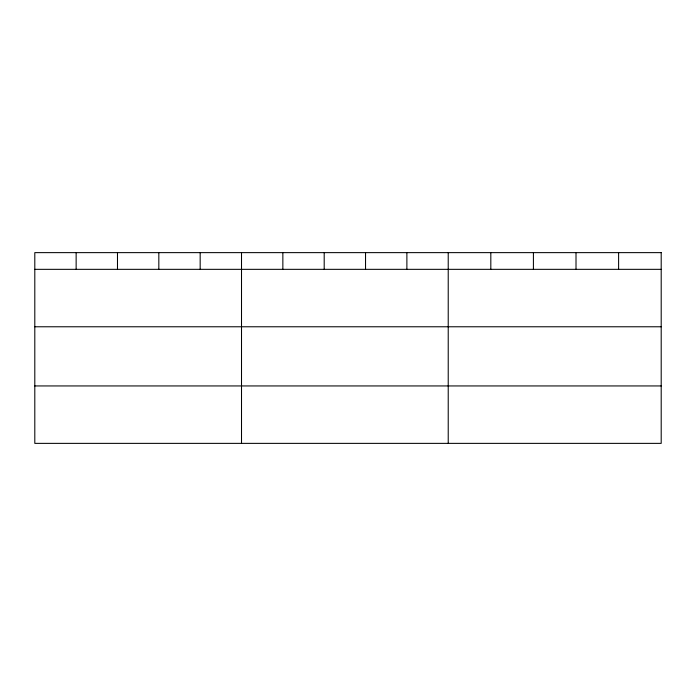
<?xml version="1.0" encoding="UTF-8"?>
<svg xmlns="http://www.w3.org/2000/svg" width="696" height="696" viewBox="0 0 696 696"><rect width="100%" height="100%" fill="white"/><g stroke="black" fill="none" stroke-linecap="round" stroke-linejoin="round"><path stroke-width="1.04" d="M34.8 269.335L661.2 269.335M34.8 326.772L661.2 326.772M34.8 385.941L661.2 385.941M618.605 252.631L618.605 269.335M576.01 252.631L576.01 269.335M533.414 252.631L533.414 269.335M490.819 252.631L490.819 269.335M448.224 252.631L448.224 443.369M406.882 252.631L406.882 269.335M365.539 252.631L365.539 269.335M324.197 252.631L324.197 269.335M282.854 252.631L282.854 269.335M241.512 252.631L241.512 443.369M200.17 252.631L200.17 269.335M158.827 252.631L158.827 269.335M117.485 252.631L117.485 269.335M76.142 252.631L76.142 269.335M661.2 252.631L34.8 252.631L34.8 443.369L661.2 443.369L661.2 252.631"/></g></svg>
